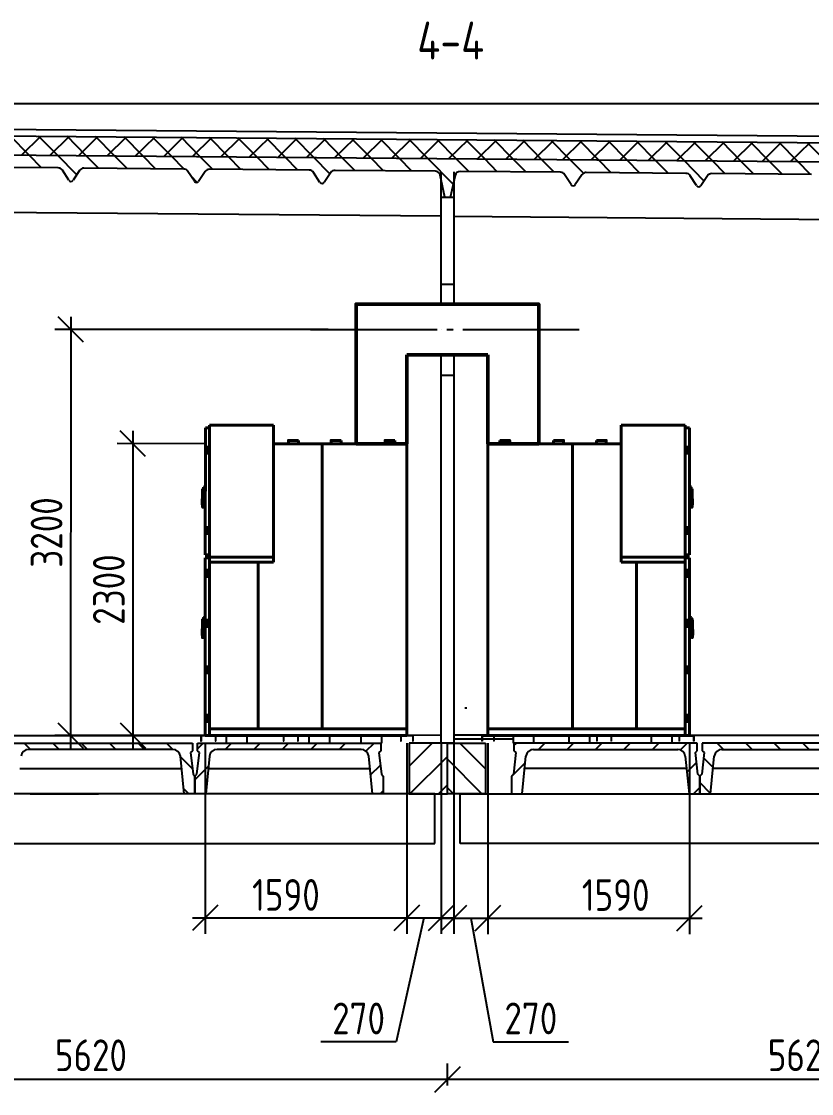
# Model space of a CAD drawing. Extents: x 16310088 to 16425637, y -218501 to -177893.
# Drawn here: x 16338645 to 16344874, y -217144 to -208694 of the extents above; entities that cross this region are included whole.
import ezdxf

# ---------------------------------------------------------------- set-up
doc = ezdxf.new("R2010")
doc.units = 0
doc.linetypes.add('GOST2.303 5', pattern=[24, 20, -1.5, 1, -1.5])
doc.layers.get('0').update_dxf_attribs({"color": 250})
doc.layers.get('Defpoints').update_dxf_attribs({"color": 250})
for name, color, linetype in [('_Оформл_Размер', 7, 'Continuous'), ('_Оформл_Штриховка', 252, 'Continuous'), ('Кровля', 55, 'Continuous'), ('Перегородка', 31, 'Continuous'), ('Пол', 100, 'Continuous'), ('размерыЭС', 250, 'Continuous')]:
    doc.layers.add(name, color=color, linetype=linetype)
doc.layers.add('CS_UNPLOTTED', color=254, linetype='Continuous', plot=False)
for name, color, linetype, lineweight in [('Балка', 21, 'Continuous', 40), ('Плита', 95, 'Continuous', 40), ('Размеры', 250, 'Continuous', 15), ('ЭЛ_невид', 140, 'Continuous', 25), ('эл_оборудование', 7, 'Continuous', 18)]:
    doc.layers.add(name, color=color, linetype=linetype, lineweight=lineweight)
doc.styles.add('GOST 2.304', font='CS_Gost2304.shx')
doc.dimstyles.new('SPDS$0', dxfattribs={"dimscale": 5, "dimtxt": 2.5, "dimasz": 2, "dimexe": 1.25, "dimexo": 0.625, "dimgap": 0.5, "dimtad": 1, "dimdec": 0, "dimrnd": 0.001, "dimtxsty": 'GOST 2.304', "dimblk": 'ARCHTICK', "dimcen": 2.5, "dimdle": 1, "dimadec": 8, "dimazin": 2, "dimtfac": 0.75, "dimtdec": 0, "dimtmove": 1, "dimatfit": 3, "dimfxl": 1, "dimtolj": 1, "dimarcsym": 0})

# ---------------------------------------------------------------- blocks, each defined once
blk = doc.blocks.new('205-Л')
at = {"color": 0, "linetype": 'ByBlock', "lineweight": 40, "ltscale": 10}
for p, q in [((1235, 2446), (731, 2446)), ((731, 2446), (731, 2041)), ((1235, 2130), (1235, 2446)), ((1235, 2420.9), (1235, 2424.9)), ((1235, 2424.9), (1239.5, 2424.9)), ((1239.5, 2424.9), (1267.7, 2424.9)), ((1270, 1425), (1267.7, 2424.9)), ((-320, 0), (-320, 2300)), ((-320, 2300), (731, 2300)), ((347.4, 52.5), (347.4, 2300)), ((1264.6, 2257.2), (1235, 2257.2)), ((1235, 2241.2), (1264.6, 2241.2)), ((1255.6, 2273.7), (1245.3, 2273.7)), ((1245.3, 2273.7), (1245.3, 2257.7)), ((1245.3, 2257.7), (1248.8, 2257.7)), ((1245.3, 2224.7), (1245.3, 2240.7)), ((1255.6, 2240.7), (1245.3, 2240.7)), ((1245.3, 2224.7), (1255.6, 2224.7)), ((1248.8, 2257.7), (1264.6, 2257.7)), ((1264.6, 2273.7), (1255.6, 2273.7)), ((1264.6, 2240.7), (1255.6, 2240.7)), ((1255.6, 2224.7), (1264.6, 2224.7)), ((1268.1, 2273.7), (1264.6, 2273.7)), ((1264.6, 2257.7), (1268.1, 2257.7)), ((1268.1, 2257.2), (1264.6, 2257.2)), ((1264.6, 2241.2), (1268.1, 2241.2)), ((1268.1, 2240.7), (1264.6, 2240.7)), ((1264.6, 2224.7), (1268.1, 2224.7)), ((1268.1, 2273.7), (1268.1, 2257.7)), ((1268.1, 2257.2), (1268.1, 2241.2)), ((1268.1, 2224.7), (1268.1, 2240.7)), ((1235, 2130), (1235, 679.7)), ((731, 2041), (731, 1366.7)), ((1268.6, 1961.7), (1270.6, 1961.5)), ((1270.6, 1961.5), (1282.1, 1957.5)), ((1270.6, 1959.5), (1270.6, 1900.3)), ((1282.1, 1955.5), (1282.1, 1808.6)), ((1270.6, 1900.3), (1270.6, 1804.6)), ((1289.6, 1938), (1289.6, 1942.8)), ((1289.6, 1935.6), (1289.6, 1806.2)), ((1285.6, 1808.6), (1285.6, 1815.4)), ((1292.6, 1856), (1292.6, 1843)), ((1292.6, 1843), (1292.6, 1843)), ((1292.6, 1840), (1292.6, 1843)), ((1292.6, 1840), (1292.6, 1840)), ((1292.6, 1840), (1292.6, 1827)), ((1266, 1623.2), (1235, 1623.2)), ((1235, 1607.2), (1266, 1607.2)), ((1257, 1639.7), (1246.8, 1639.7)), ((1246.8, 1639.7), (1246.8, 1623.7)), ((1246.8, 1623.7), (1250.3, 1623.7)), ((1246.8, 1590.7), (1246.8, 1606.7)), ((1257, 1606.7), (1246.8, 1606.7)), ((1250.3, 1623.7), (1266, 1623.7)), ((1266, 1639.7), (1257, 1639.7)), ((1266, 1606.7), (1257, 1606.7)), ((1269.5, 1639.7), (1266, 1639.7)), ((1266, 1623.7), (1269.5, 1623.7)), ((1269.5, 1623.2), (1266, 1623.2)), ((1266, 1607.2), (1269.5, 1607.2)), ((1269.5, 1606.7), (1266, 1606.7)), ((1269.5, 1639.7), (1269.5, 1623.7)), ((1269.5, 1623.2), (1269.5, 1607.2)), ((1269.5, 1590.7), (1269.5, 1606.7)), ((1246.8, 1590.7), (1257, 1590.7)), ((1257, 1590.7), (1266, 1590.7)), ((1266, 1590.7), (1269.5, 1590.7)), ((731, 1404.8), (1235, 1404.8)), ((731, 1366.7), (1235, 1366.7)), ((850.4, 52.5), (850.4, 1366.7)), ((1231.5, 1425), (1270, 1425)), ((1231.5, 1400.3), (1270, 1400.3)), ((1270, 0), (1270, 1400.3)), ((1266.5, 1285.8), (1235, 1285.8)), ((1235, 1269.8), (1266.5, 1269.8)), ((1257.5, 1302.3), (1247.2, 1302.3)), ((1247.2, 1302.3), (1247.2, 1286.3)), ((1247.2, 1286.3), (1250.7, 1286.3)), ((1247.2, 1253.3), (1247.2, 1269.3)), ((1257.5, 1269.3), (1247.2, 1269.3)), ((1250.7, 1286.3), (1266.5, 1286.3)), ((1266.5, 1302.3), (1257.5, 1302.3)), ((1266.5, 1269.3), (1257.5, 1269.3)), ((1270, 1302.3), (1266.5, 1302.3)), ((1266.5, 1286.3), (1270, 1286.3)), ((1270, 1285.8), (1266.5, 1285.8)), ((1266.5, 1269.8), (1270, 1269.8)), ((1270, 1269.3), (1266.5, 1269.3)), ((1270, 1302.3), (1270, 1286.3)), ((1270, 1285.8), (1270, 1269.8)), ((1270, 1253.3), (1270, 1269.3)), ((1247.2, 1253.3), (1257.5, 1253.3)), ((1257.5, 1253.3), (1266.5, 1253.3)), ((1266.5, 1253.3), (1270, 1253.3)), ((1270.3, 934), (1272.3, 933.9)), ((1272.3, 933.9), (1283.8, 929.8)), ((1272.3, 931.9), (1272.3, 894.6)), ((1235, 892.2), (1235, 0)), ((1267, 892.2), (1235, 892.2)), ((1235, 876.2), (1267, 876.2)), ((1251.2, 908.7), (1247.7, 908.7)), ((1247.7, 908.7), (1247.7, 892.7)), ((1247.7, 892.7), (1251.2, 892.7)), ((1247.7, 859.7), (1247.7, 875.7)), ((1251.2, 875.7), (1247.7, 875.7)), ((1247.7, 859.7), (1251.2, 859.7)), ((1267, 908.7), (1251.2, 908.7)), ((1251.2, 892.7), (1267, 892.7)), ((1267, 875.7), (1251.2, 875.7)), ((1251.2, 859.7), (1267, 859.7)), ((1270.5, 908.7), (1267, 908.7)), ((1267, 892.7), (1270.5, 892.7)), ((1270.5, 892.2), (1267, 892.2)), ((1267, 876.2), (1270.5, 876.2)), ((1270.5, 875.7), (1267, 875.7)), ((1267, 859.7), (1270.5, 859.7)), ((1270.5, 908.7), (1270.5, 892.7)), ((1270.5, 892.2), (1270.5, 876.2)), ((1270.5, 859.7), (1270.5, 875.7)), ((1272.3, 872.6), (1272.3, 776.9)), ((1279.8, 872.6), (1279.8, 894.6)), ((1281.3, 874.1), (1281.3, 893.1)), ((1283.8, 927.8), (1283.8, 780.9)), ((1291.3, 910.4), (1291.3, 915.1)), ((1291.3, 907.9), (1291.3, 778.5)), ((1287.3, 780.9), (1287.3, 787.7)), ((1294.2, 815.3), (1294.3, 815.3)), ((1294.2, 812.3), (1294.2, 815.3)), ((1294.3, 812.3), (1294.2, 812.3)), ((1294.3, 828.3), (1294.3, 815.3)), ((1294.3, 812.3), (1294.3, 799.3)), ((1235, 655.3), (1235, 62)), ((1266.5, 525.6), (1235, 525.6)), ((1235, 509.6), (1266.5, 509.6)), ((1250.7, 542.1), (1247.2, 542.1)), ((1247.2, 542.1), (1247.2, 526.1)), ((1247.2, 526.1), (1250.7, 526.1)), ((1247.2, 493.1), (1247.2, 509.1)), ((1250.7, 509.1), (1247.2, 509.1)), ((1266.5, 542.1), (1250.7, 542.1)), ((1250.7, 526.1), (1266.5, 526.1)), ((1266.5, 509.1), (1250.7, 509.1)), ((1270, 542.1), (1266.5, 542.1)), ((1266.5, 526.1), (1270, 526.1)), ((1270, 525.6), (1266.5, 525.6)), ((1266.5, 509.6), (1270, 509.6)), ((1270, 509.1), (1266.5, 509.1)), ((1270, 542.1), (1270, 526.1)), ((1270, 525.6), (1270, 509.6)), ((1270, 493.1), (1270, 509.1)), ((1247.2, 493.1), (1250.7, 493.1)), ((1250.7, 493.1), (1266.5, 493.1)), ((1266.5, 493.1), (1270, 493.1)), ((1266.5, 142.4), (1235, 142.4)), ((1235, 126.4), (1266.5, 126.4)), ((1250.7, 158.9), (1247.2, 158.9)), ((1247.2, 158.9), (1247.2, 142.9)), ((1247.2, 142.9), (1250.7, 142.9)), ((1247.2, 109.9), (1247.2, 125.9)), ((1250.7, 125.9), (1247.2, 125.9)), ((1247.2, 109.9), (1250.7, 109.9)), ((1266.5, 158.9), (1249, 158.9)), ((1250.7, 142.9), (1266.5, 142.9)), ((1266.5, 125.9), (1250.7, 125.9)), ((1250.7, 109.9), (1266.5, 109.9)), ((1270, 158.9), (1266.5, 158.9)), ((1266.5, 142.9), (1270, 142.9)), ((1270, 142.4), (1266.5, 142.4)), ((1266.5, 126.4), (1270, 126.4)), ((1270, 125.9), (1266.5, 125.9)), ((1266.5, 109.9), (1270, 109.9)), ((1270, 158.9), (1270, 142.9)), ((1270, 142.4), (1270, 126.4)), ((1270, 109.9), (1270, 125.9)), ((-320, 52.5), (245.5, 52.5)), ((-320, 0), (245.5, 0)), ((225.7, 0), (1270, 0)), ((245.5, 52.5), (416.1, 52.5)), ((416.1, 52.5), (1235, 52.5))]:
    blk.add_line(p, q, dxfattribs=at)
for points in [[(-226.9, 2325), (-148.5, 2325), (-148.5, 2300), (-226.9, 2300)], [(197.8, 2325), (276.2, 2325), (276.2, 2300), (197.8, 2300)], [(534.7, 2325), (613.1, 2325), (613.1, 2300), (534.7, 2300)]]:
    blk.add_lwpolyline(points, close=True, dxfattribs=at)
at = {"color": 0, "linetype": 'ByBlock', "lineweight": 40, "ltscale": 10, "flags": 128}
for points in [[(1286.4, 1816.3), (1284.5, 1818.1), (1282.6, 1820), (1282.1, 1820.5)], [(1288, 788.6), (1286.2, 790.4), (1284.2, 792.4), (1283.8, 792.8)]]:
    blk.add_lwpolyline(points, dxfattribs=at)
at = {"color": 0, "linetype": 'ByBlock', "lineweight": 40, "ltscale": 10}
for points in [[(1245.8, 2257.7), (1245.8, 2257.2)], [(1245.8, 2241.2), (1245.8, 2240.7)], [(1267.6, 2257.2), (1267.6, 2257.7)], [(1267.6, 2240.7), (1267.6, 2241.2)], [(1270.6, 1961.5), (1270.6, 1961.5)], [(1289.6, 1935.6), (1289.6, 1936.7)], [(1268.6, 1802.5), (1270.6, 1802.6)], [(1270.6, 1802.6), (1282.1, 1806.6)], [(1270.6, 1802.6), (1270.6, 1802.6)], [(1282.1, 1808.8), (1285.6, 1808.8)], [(1286.1, 1799.5), (1289.1, 1799.5)], [(1247.3, 1623.7), (1247.3, 1623.2)], [(1247.3, 1607.2), (1247.3, 1606.7)], [(1269, 1623.2), (1269, 1623.7)], [(1269, 1606.7), (1269, 1607.2)], [(1247.7, 1286.3), (1247.7, 1285.8)], [(1247.7, 1269.8), (1247.7, 1269.3)], [(1269.5, 1285.8), (1269.5, 1286.3)], [(1269.5, 1269.3), (1269.5, 1269.8)], [(1272.3, 933.9), (1272.3, 933.9)], [(1248.2, 892.7), (1248.2, 892.2)], [(1248.2, 876.2), (1248.2, 875.7)], [(1270, 892.2), (1270, 892.7)], [(1270, 875.7), (1270, 876.2)], [(1279.8, 894.6), (1270.3, 894.6)], [(1270.3, 872.6), (1279.8, 872.6)], [(1281.3, 893.1), (1279.8, 894.6)], [(1279.8, 872.6), (1281.3, 874.1)], [(1291.3, 907.9), (1291.3, 909)], [(1270.3, 774.8), (1272.3, 774.9)], [(1272.3, 774.9), (1283.8, 778.9)], [(1272.3, 774.9), (1272.3, 774.9)], [(1283.8, 781.1), (1287.3, 781.1)], [(1287.8, 771.8), (1290.8, 771.8)], [(1247.7, 526.1), (1247.7, 525.6)], [(1247.7, 509.6), (1247.7, 509.1)], [(1269.5, 525.6), (1269.5, 526.1)], [(1269.5, 509.1), (1269.5, 509.6)], [(1247.7, 142.9), (1247.7, 142.4)], [(1247.7, 126.4), (1247.7, 125.9)], [(1269.5, 142.4), (1269.5, 142.9)], [(1269.5, 125.9), (1269.5, 126.4)]]:
    blk.add_open_spline(points, degree=1, dxfattribs=at)
for points, knots in [([(1270.6, 1961.5), (1270.7, 1961.5), (1270.7, 1961.4), (1270.7, 1961), (1270.7, 1960.3), (1270.6, 1959.8), (1270.6, 1959.5)], [0, 0, 0, 0, 0.257298, 0.502093, 0.7501, 1, 1, 1, 1]), ([(1282.1, 1957.5), (1282.1, 1957.5), (1282.1, 1957.5), (1282.1, 1957.4), (1282.1, 1957.2), (1282.1, 1956.8), (1282.1, 1956.3), (1282.1, 1955.8), (1282.1, 1955.5)], [0, 0, 0, 0, 0.125163, 0.249658, 0.373603, 0.498103, 0.731813, 1, 1, 1, 1]), ([(1289.6, 1942.8), (1289, 1943.2), (1287, 1944.4), (1284.2, 1945.3), (1282.6, 1945.2), (1282.1, 1945.1)], [0, 0, 0, 0, 0.408229, 0.842818, 1, 1, 1, 1]), ([(1289.6, 1936.7), (1289.6, 1936.8), (1289.6, 1937.2), (1289.6, 1937.7), (1289.6, 1938)], [0, 0, 0, 0, 0.105145, 1, 1, 1, 1]), ([(1292.6, 1862.7), (1292.6, 1862.9), (1292.6, 1863.5), (1292.2, 1864.4), (1291.5, 1865.1), (1290.6, 1865.6), (1289.9, 1865.6), (1289.6, 1865.7)], [0, 0, 0, 0, 0.177403, 0.368499, 0.56543, 0.791841, 1, 1, 1, 1]), ([(1292.6, 1862.7), (1292.6, 1862.6), (1292.6, 1862.4), (1292.6, 1860.8), (1292.6, 1858.6), (1292.6, 1856.9), (1292.6, 1856)], [0, 0, 0, 0, 0.250003, 0.5, 0.75, 1, 1, 1, 1]), ([(1270.6, 1804.6), (1270.6, 1804.3), (1270.7, 1803.8), (1270.7, 1803.2), (1270.7, 1802.9), (1270.7, 1802.7), (1270.7, 1802.6), (1270.6, 1802.6)], [0, 0, 0, 0, 0.249568, 0.497248, 0.627913, 0.758131, 1, 1, 1, 1]), ([(1282.1, 1808.6), (1282.1, 1808.3), (1282.1, 1807.8), (1282.1, 1807.3), (1282.1, 1806.9), (1282.1, 1806.7), (1282.1, 1806.6), (1282.1, 1806.6), (1282.1, 1806.6)], [0, 0, 0, 0, 0.268161, 0.5018953, 0.6262021, 0.7503172, 0.8747401, 1, 1, 1, 1]), ([(1286.4, 1816.3), (1286.3, 1816.3), (1286.3, 1816.3), (1286.2, 1816.4), (1286.1, 1816.4), (1286, 1816.4), (1285.9, 1816.3), (1285.8, 1816.1), (1285.7, 1815.8), (1285.6, 1815.6), (1285.6, 1815.4)], [0, 0, 0, 0, 0.0656, 0.131806, 0.179193, 0.226436, 0.294587, 0.412492, 0.657761, 1, 1, 1, 1]), ([(1285.6, 1808.6), (1285.6, 1807.4), (1285.6, 1805), (1285.6, 1802.2), (1285.6, 1800.4), (1285.6, 1800.1), (1285.6, 1800)], [0, 0, 0, 0, 0.25, 0.5, 0.749998, 1, 1, 1, 1]), ([(1285.6, 1800), (1285.6, 1800), (1285.6, 1799.9), (1285.7, 1799.8), (1285.8, 1799.6), (1285.9, 1799.6), (1286, 1799.5), (1286.1, 1799.5), (1286.1, 1799.5)], [0, 0, 0, 0, 0.102912, 0.297746, 0.502393, 0.707062, 0.902018, 1, 1, 1, 1]), ([(1289, 1799.5), (1289, 1799.5), (1289.1, 1799.5), (1289.2, 1799.5), (1289.4, 1799.5), (1289.5, 1799.6), (1289.6, 1799.8), (1289.6, 1799.9), (1289.6, 1800), (1289.6, 1800)], [0, 0, 0, 0, 0.1266899, 0.2703459, 0.428048, 0.5936025, 0.7591501, 0.9167537, 1, 1, 1, 1]), ([(1289.6, 1817.4), (1289.8, 1817.4), (1290.4, 1817.4), (1291.2, 1817.8), (1292, 1818.4), (1292.5, 1819.3), (1292.6, 1820), (1292.6, 1820.4)], [0, 0, 0, 0, 0.175412, 0.365269, 0.561983, 0.789562, 1, 1, 1, 1]), ([(1289.6, 1806.2), (1289.6, 1805.7), (1289.6, 1805.1), (1289.6, 1804.6), (1289.6, 1804.5)], [0, 0, 0, 0, 0.86567, 1, 1, 1, 1]), ([(1289.6, 1800), (1289.6, 1800.1), (1289.6, 1800.2), (1289.6, 1801.1), (1289.6, 1802.5), (1289.6, 1803.8), (1289.6, 1804.5)], [0, 0, 0, 0, 0.249999, 0.500002, 0.749999, 1, 1, 1, 1]), ([(1292.6, 1827), (1292.6, 1826.1), (1292.6, 1824.4), (1292.6, 1822.2), (1292.6, 1820.7), (1292.6, 1820.5), (1292.6, 1820.4)], [0, 0, 0, 0, 0.25, 0.5, 0.749997, 1, 1, 1, 1]), ([(1272.3, 933.9), (1272.3, 933.8), (1272.4, 933.7), (1272.4, 933.3), (1272.3, 932.6), (1272.3, 932.1), (1272.3, 931.9)], [0, 0, 0, 0, 0.257298, 0.502093, 0.7501, 1, 1, 1, 1]), ([(1283.8, 929.8), (1283.8, 929.8), (1283.8, 929.8), (1283.8, 929.7), (1283.8, 929.5), (1283.8, 929.2), (1283.8, 928.6), (1283.8, 928.1), (1283.8, 927.8)], [0, 0, 0, 0, 0.125163, 0.249658, 0.373603, 0.498103, 0.731813, 1, 1, 1, 1]), ([(1291.3, 915.1), (1290.6, 915.5), (1288.6, 916.7), (1285.9, 917.6), (1284.2, 917.5), (1283.8, 917.4)], [0, 0, 0, 0, 0.408229, 0.842818, 1, 1, 1, 1]), ([(1291.3, 909), (1291.3, 909.1), (1291.3, 909.6), (1291.3, 910), (1291.3, 910.4)], [0, 0, 0, 0, 0.105145, 1, 1, 1, 1]), ([(1272.3, 776.9), (1272.3, 776.6), (1272.3, 776.1), (1272.4, 775.6), (1272.4, 775.2), (1272.4, 775), (1272.3, 774.9), (1272.3, 774.9)], [0, 0, 0, 0, 0.249568, 0.497248, 0.627913, 0.758131, 1, 1, 1, 1]), ([(1283.8, 780.9), (1283.8, 780.6), (1283.8, 780.1), (1283.8, 779.6), (1283.8, 779.2), (1283.8, 779.1), (1283.8, 778.9), (1283.8, 778.9), (1283.8, 778.9)], [0, 0, 0, 0, 0.268161, 0.5018953, 0.6262021, 0.7503172, 0.8747401, 1, 1, 1, 1]), ([(1288, 788.6), (1288, 788.6), (1287.9, 788.7), (1287.8, 788.7), (1287.8, 788.7), (1287.7, 788.7), (1287.6, 788.6), (1287.5, 788.5), (1287.3, 788.2), (1287.3, 787.9), (1287.3, 787.7)], [0, 0, 0, 0, 0.0656, 0.131806, 0.179193, 0.226436, 0.294587, 0.412492, 0.657761, 1, 1, 1, 1]), ([(1287.3, 780.9), (1287.3, 779.7), (1287.3, 777.3), (1287.3, 774.5), (1287.3, 772.7), (1287.3, 772.4), (1287.3, 772.3)], [0, 0, 0, 0, 0.25, 0.5, 0.749998, 1, 1, 1, 1]), ([(1287.3, 772.3), (1287.3, 772.3), (1287.3, 772.2), (1287.3, 772.1), (1287.4, 772), (1287.6, 771.9), (1287.7, 771.8), (1287.8, 771.8), (1287.8, 771.8)], [0, 0, 0, 0, 0.102912, 0.297746, 0.502393, 0.707062, 0.902018, 1, 1, 1, 1]), ([(1290.6, 771.8), (1290.6, 771.8), (1290.7, 771.8), (1290.9, 771.8), (1291, 771.9), (1291.1, 772), (1291.2, 772.1), (1291.3, 772.2), (1291.3, 772.3), (1291.3, 772.3)], [0, 0, 0, 0, 0.1266899, 0.2703459, 0.428048, 0.5936025, 0.7591501, 0.9167537, 1, 1, 1, 1]), ([(1294.3, 835), (1294.3, 835.2), (1294.2, 835.8), (1293.8, 836.7), (1293.1, 837.4), (1292.2, 837.9), (1291.5, 837.9), (1291.3, 838)], [0, 0, 0, 0, 0.177403, 0.368499, 0.56543, 0.791841, 1, 1, 1, 1]), ([(1291.3, 789.7), (1291.5, 789.7), (1292.1, 789.7), (1292.9, 790.1), (1293.6, 790.7), (1294.2, 791.6), (1294.3, 792.3), (1294.3, 792.7)], [0, 0, 0, 0, 0.175412, 0.365269, 0.561983, 0.789562, 1, 1, 1, 1]), ([(1291.3, 778.5), (1291.3, 778), (1291.3, 777.4), (1291.3, 776.9), (1291.3, 776.8)], [0, 0, 0, 0, 0.86567, 1, 1, 1, 1]), ([(1291.3, 772.3), (1291.3, 772.4), (1291.3, 772.5), (1291.3, 773.4), (1291.3, 774.8), (1291.3, 776.1), (1291.3, 776.8)], [0, 0, 0, 0, 0.249999, 0.500002, 0.749999, 1, 1, 1, 1]), ([(1294.3, 835), (1294.3, 834.9), (1294.3, 834.7), (1294.3, 833.1), (1294.3, 830.9), (1294.3, 829.2), (1294.3, 828.3)], [0, 0, 0, 0, 0.250003, 0.5, 0.75, 1, 1, 1, 1]), ([(1294.3, 799.3), (1294.3, 798.4), (1294.3, 796.7), (1294.3, 794.5), (1294.3, 793), (1294.3, 792.8), (1294.3, 792.7)], [0, 0, 0, 0, 0.25, 0.5, 0.749997, 1, 1, 1, 1])]:
    blk.add_open_spline(points, degree=3, knots=knots, dxfattribs=at)
blk = doc.blocks.new('кнкн')
at = {"layer": 'эл_оборудование', "color": 0, "ltscale": 1000}
for p, q in [((-283741.9, -6639881.2), (-283621.9, -6639881.2)), ((-283621.9, -6639881.2), (-283741.9, -6639881.2)), ((-283741.9, -6639881.2), (-283741.9, -6639927.2)), ((-283741.9, -6639927.2), (-283735.9, -6639927.2)), ((-283627.9, -6639887.2), (-283735.9, -6639887.2)), ((-283735.9, -6639887.2), (-283735.9, -6639927.2)), ((-283627.9, -6639887.2), (-283627.9, -6639927.2)), ((-283627.9, -6639927.2), (-283621.9, -6639927.2)), ((-283621.9, -6639881.2), (-283621.9, -6639887.2)), ((-283621.9, -6639881.2), (-283621.9, -6639927.2)), ((-283091.9, -6639881.2), (-282971.9, -6639881.2)), ((-282971.9, -6639881.2), (-283091.9, -6639881.2)), ((-283091.9, -6639881.2), (-283091.9, -6639927.2)), ((-283091.9, -6639927.2), (-283085.9, -6639927.2)), ((-282977.9, -6639887.2), (-283085.9, -6639887.2)), ((-283085.9, -6639887.2), (-283085.9, -6639927.2)), ((-282977.9, -6639887.2), (-282977.9, -6639927.2)), ((-282977.9, -6639927.2), (-282971.9, -6639927.2)), ((-282971.9, -6639881.2), (-282971.9, -6639887.2)), ((-282971.9, -6639881.2), (-282971.9, -6639927.2)), ((-282066.9, -6639881.2), (-282166.9, -6639881.2)), ((-282166.9, -6639881.2), (-282166.9, -6639927.2)), ((-282166.9, -6639881.2), (-282066.9, -6639881.2)), ((-282166.9, -6639927.2), (-282160.9, -6639927.2)), ((-282160.9, -6639887.2), (-282160.9, -6639927.2)), ((-282072.9, -6639887.2), (-282160.9, -6639887.2)), ((-282072.9, -6639887.2), (-282072.9, -6639927.2)), ((-282072.9, -6639927.2), (-282066.9, -6639927.2)), ((-282066.9, -6639881.2), (-282066.9, -6639927.2)), ((-282066.9, -6639881.2), (-282066.9, -6639887.2))]:
    blk.add_line(p, q, dxfattribs=at)
at = {"layer": 'ЭЛ_невид', "color": 0, "xscale": -1}
blk.add_blockref('205-Л', (-282436.9, -6639881.2), dxfattribs=at)
blk = doc.blocks.new('_Oblique')
at = {"color": 0, "linetype": 'ByBlock', "lineweight": -2}
blk.add_line((-0.5, -0.5), (0.5, 0.5), dxfattribs=at)
blk = doc.blocks.new('*D72')
at = {"color": 0, "lineweight": -2, "ltscale": 100, "transparency": 16777216}
for p, q in [((16339524.4, -211921.9), (16339524, -214421.9)), ((16340093.3, -212022), (16339399.3, -212021.9)), ((16340093, -214322), (16339399, -214321.9))]:
    blk.add_line(p, q, dxfattribs=at)
at = {"layer": 'Defpoints', "color": 0, "lineweight": -3, "ltscale": 100, "transparency": 16777216}
for p in [(16340155.8, -212022), (16339524, -214321.9), (16340155.5, -214322)]:
    blk.add_point(p, dxfattribs=at)
at = {"color": 0, "lineweight": -2, "ltscale": 100, "transparency": 16777216, "xscale": 200, "yscale": 200, "zscale": 200}
for p, rotation in [((16339524.3, -212021.9), 89.99269202650032), ((16339524, -214321.9), 269.9926920265003)]:
    blk.add_blockref('_Oblique', p, dxfattribs=dict(at, rotation=rotation))
at = {"color": 0, "ltscale": 100, "transparency": 16777216, "insert": (16339334.3, -213171.9), "char_height": 250, "attachment_point": 5, "rotation": 89.99269, "style": 'GOST 2.304'}
blk.add_mtext('\\A1;2300', dxfattribs=at)
blk = doc.blocks.new('*D73')
at = {"color": 0, "lineweight": -2, "ltscale": 100, "transparency": 16777216}
for p, q in [((16342053.3, -214383.1), (16342053.4, -215885.7)), ((16342323.3, -214383), (16342323.4, -215885.7)), ((16341953.4, -215760.7), (16342423.4, -215760.6)), ((16342188.4, -215760.7), (16342364.6, -216736.6)), ((16342364.6, -216736.6), (16342958.4, -216736.5))]:
    blk.add_line(p, q, dxfattribs=at)
at = {"layer": 'Defpoints', "color": 0, "lineweight": -3, "ltscale": 100, "transparency": 16777216}
for p in [(16342053.3, -214320.6), (16342323.3, -214320.5), (16342323.4, -215760.7)]:
    blk.add_point(p, dxfattribs=at)
at = {"color": 0, "lineweight": -2, "ltscale": 100, "transparency": 16777216, "xscale": 200, "yscale": 200, "zscale": 200}
for p, rotation in [((16342053.4, -215760.7), 180.0052540056721), ((16342323.4, -215760.7), 0.005254005672187401)]:
    blk.add_blockref('_Oblique', p, dxfattribs=dict(at, rotation=rotation))
at = {"color": 0, "ltscale": 100, "transparency": 16777216, "insert": (16342661.5, -216551.9), "char_height": 250, "attachment_point": 5, "rotation": 0.00525, "style": 'GOST 2.304'}
blk.add_mtext('\\A1;270', dxfattribs=at)
blk = doc.blocks.new('*D74')
at = {"color": 0, "lineweight": -2, "ltscale": 100, "transparency": 16777216}
for p, q in [((16341683.3, -214383.1), (16341683.3, -215885)), ((16341953.3, -214383.1), (16341953.3, -215885)), ((16341583.3, -215760), (16342053.3, -215760)), ((16341818.3, -215760), (16341600.3, -216737)), ((16341600.3, -216737), (16341006.5, -216737))]:
    blk.add_line(p, q, dxfattribs=at)
at = {"layer": 'Defpoints', "color": 0, "lineweight": -3, "ltscale": 100, "transparency": 16777216}
for p in [(16341683.3, -214320.6), (16341953.3, -214320.6), (16341953.3, -215760)]:
    blk.add_point(p, dxfattribs=at)
at = {"color": 0, "lineweight": -2, "ltscale": 100, "transparency": 16777216, "xscale": 200, "yscale": 200, "zscale": 200, "rotation": 180}
blk.add_blockref('_Oblique', (16341683.3, -215760), dxfattribs=at)
at = {"color": 0, "lineweight": -2, "ltscale": 100, "transparency": 16777216, "xscale": 200, "yscale": 200, "zscale": 200}
blk.add_blockref('_Oblique', (16341953.3, -215760), dxfattribs=at)
at = {"color": 0, "ltscale": 100, "transparency": 16777216, "insert": (16341303.4, -216552.3), "char_height": 250, "attachment_point": 5, "style": 'GOST 2.304'}
blk.add_mtext('\\A1;270', dxfattribs=at)
blk = doc.blocks.new('*D75')
at = {"color": 0, "lineweight": -2, "ltscale": 100, "transparency": 16777216}
for p, q in [((16340093.3, -214384.5), (16340093.3, -215884.5)), ((16341683.3, -214384.5), (16341683.3, -215884.5)), ((16339993.3, -215759.5), (16341783.3, -215759.5))]:
    blk.add_line(p, q, dxfattribs=at)
at = {"layer": 'Defpoints', "color": 0, "lineweight": -3, "ltscale": 100, "transparency": 16777216}
for p in [(16340093.3, -214322), (16341683.3, -214322), (16341683.3, -215759.5)]:
    blk.add_point(p, dxfattribs=at)
at = {"color": 0, "lineweight": -2, "ltscale": 100, "transparency": 16777216, "xscale": 200, "yscale": 200, "zscale": 200, "rotation": 180}
blk.add_blockref('_Oblique', (16340093.3, -215759.5), dxfattribs=at)
at = {"color": 0, "lineweight": -2, "ltscale": 100, "transparency": 16777216, "xscale": 200, "yscale": 200, "zscale": 200}
blk.add_blockref('_Oblique', (16341683.3, -215759.5), dxfattribs=at)
at = {"color": 0, "ltscale": 100, "transparency": 16777216, "insert": (16340730.5, -215578.6), "char_height": 250, "attachment_point": 5, "style": 'GOST 2.304'}
blk.add_mtext('\\A1;1590', dxfattribs=at)
blk = doc.blocks.new('*D76')
at = {"color": 0, "lineweight": -2, "ltscale": 100, "transparency": 16777216}
for p, q in [((16342323.3, -214383), (16342323.3, -215887)), ((16343913.3, -214383), (16343913.3, -215887)), ((16342223.3, -215762), (16344013.3, -215762))]:
    blk.add_line(p, q, dxfattribs=at)
at = {"layer": 'Defpoints', "color": 0, "lineweight": -3, "ltscale": 100, "transparency": 16777216}
for p in [(16342323.3, -214320.5), (16343913.3, -214320.5), (16343913.3, -215762)]:
    blk.add_point(p, dxfattribs=at)
at = {"color": 0, "lineweight": -2, "ltscale": 100, "transparency": 16777216, "xscale": 200, "yscale": 200, "zscale": 200, "rotation": 180}
blk.add_blockref('_Oblique', (16342323.3, -215762), dxfattribs=at)
at = {"color": 0, "lineweight": -2, "ltscale": 100, "transparency": 16777216, "xscale": 200, "yscale": 200, "zscale": 200}
blk.add_blockref('_Oblique', (16343913.3, -215762), dxfattribs=at)
at = {"color": 0, "ltscale": 100, "transparency": 16777216, "insert": (16343330.5, -215579.4), "char_height": 250, "attachment_point": 5, "style": 'GOST 2.304'}
blk.add_mtext('\\A1;1590', dxfattribs=at)
blk = doc.blocks.new('*D77')
at = {"layer": 'Defpoints', "color": 0, "lineweight": -3, "ltscale": 100, "transparency": 16777216}
for p in [(16336383.3, -217032.2), (16342003.3, -217032.2), (16336383.3, -217144.1)]:
    blk.add_point(p, dxfattribs=at)
at = {"layer": 'Размеры', "color": 0, "lineweight": -2, "ltscale": 100, "transparency": 16777216}
for p, q in [((16336383.3, -217081.6), (16336383.3, -216907.2)), ((16342003.3, -216969.7), (16342003.3, -216907.2)), ((16342103.3, -217032.2), (16336283.3, -217032.2))]:
    blk.add_line(p, q, dxfattribs=at)
at = {"layer": 'Размеры', "color": 0, "lineweight": -2, "ltscale": 100, "transparency": 16777216, "xscale": 200, "yscale": 200, "zscale": 200, "rotation": 180}
blk.add_blockref('_Oblique', (16336383.3, -217032.2), dxfattribs=at)
at = {"layer": 'Размеры', "color": 0, "lineweight": -2, "ltscale": 100, "transparency": 16777216, "xscale": 200, "yscale": 200, "zscale": 200}
blk.add_blockref('_Oblique', (16342003.3, -217032.2), dxfattribs=at)
at = {"layer": 'Размеры', "color": 0, "ltscale": 100, "transparency": 16777216, "insert": (16339193.3, -216842.3), "char_height": 250, "attachment_point": 5, "style": 'GOST 2.304'}
blk.add_mtext('\\A1;5620', dxfattribs=at)
blk = doc.blocks.new('*D78')
at = {"layer": 'Defpoints', "color": 0, "lineweight": -3, "ltscale": 100, "transparency": 16777216}
for p in [(16342003.3, -217032.2), (16347623.3, -217032.2), (16342003.3, -217144.1)]:
    blk.add_point(p, dxfattribs=at)
at = {"layer": 'Размеры', "color": 0, "lineweight": -2, "ltscale": 100, "transparency": 16777216}
for p, q in [((16342003.3, -217081.6), (16342003.3, -216907.2)), ((16347623.3, -216969.7), (16347623.3, -216907.2)), ((16347723.3, -217032.2), (16341903.3, -217032.2))]:
    blk.add_line(p, q, dxfattribs=at)
at = {"layer": 'Размеры', "color": 0, "lineweight": -2, "ltscale": 100, "transparency": 16777216, "xscale": 200, "yscale": 200, "zscale": 200, "rotation": 180}
blk.add_blockref('_Oblique', (16342003.3, -217032.2), dxfattribs=at)
at = {"layer": 'Размеры', "color": 0, "lineweight": -2, "ltscale": 100, "transparency": 16777216, "xscale": 200, "yscale": 200, "zscale": 200}
blk.add_blockref('_Oblique', (16347623.3, -217032.2), dxfattribs=at)
at = {"layer": 'Размеры', "color": 0, "ltscale": 100, "transparency": 16777216, "insert": (16344813.3, -216842.3), "char_height": 250, "attachment_point": 5, "style": 'GOST 2.304'}
blk.add_mtext('\\A1;5620', dxfattribs=at)
blk = doc.blocks.new('*D79')
at = {"color": 0, "lineweight": -2, "ltscale": 100, "transparency": 16777216}
for p, q in [((16339033.6, -211021.9), (16339033.3, -214421.9)), ((16341062.4, -211122.1), (16338908.6, -211121.9)), ((16341062.1, -214322.1), (16338908.3, -214321.9))]:
    blk.add_line(p, q, dxfattribs=at)
at = {"layer": 'Defpoints', "color": 0, "lineweight": -3, "ltscale": 100, "transparency": 16777216}
for p in [(16341124.9, -211122.1), (16339033.3, -214321.9), (16341124.6, -214322.1)]:
    blk.add_point(p, dxfattribs=at)
at = {"color": 0, "lineweight": -2, "ltscale": 100, "transparency": 16777216, "xscale": 200, "yscale": 200, "zscale": 200}
for p, rotation in [((16339033.6, -211121.9), 89.99474739404468), ((16339033.3, -214321.9), 269.9947473940447)]:
    blk.add_blockref('_Oblique', p, dxfattribs=dict(at, rotation=rotation))
at = {"color": 0, "ltscale": 100, "transparency": 16777216, "insert": (16338843.5, -212721.9), "char_height": 250, "attachment_point": 5, "rotation": 89.99475, "style": 'GOST 2.304'}
blk.add_mtext('\\A1;3200', dxfattribs=at)

msp = doc.modelspace()

# ---------------------------------------------------------------- linework, layer by layer
at = {"color": 252, "lineweight": 25, "ltscale": 100}
msp.add_line((16335942.4, -209342), (16348038.3, -209342), dxfattribs=at)
at = {"color": 252, "lineweight": 25, "ltscale": 15}
for p, q in [((16341953.3, -214320.6), (16340168.3, -214322)), ((16340168.3, -214322), (16341188.3, -214322)), ((16343838.3, -214320.4), (16342053.3, -214320.6))]:
    msp.add_line(p, q, dxfattribs=at)
at = {"color": 5, "lineweight": 50, "ltscale": 5}
for points in [[(16341283.3, -211322.1), (16341283.3, -210922.1), (16342723.3, -210922.1), (16342723.3, -211322.1)], [(16341683.3, -211322.1), (16341683.3, -212022), (16341283.3, -212022), (16341283.3, -211322.1)], [(16342323.3, -211322.1), (16341683.3, -211322.1)], [(16342723.3, -211322.1), (16342723.3, -212022), (16342323.3, -212022), (16342323.3, -211322.1)]]:
    msp.add_lwpolyline(points, dxfattribs=at)
at = {"layer": '_Оформл_Размер', "color": 252, "lineweight": 25}
for p, q in [((16338713.3, -214782), (16339253.3, -214782)), ((16338713.3, -214782), (16339253.3, -214782)), ((16337183.3, -215172), (16339253.3, -215172))]:
    msp.add_line(p, q, dxfattribs=at)
at = {"layer": '_Оформл_Штриховка', "color": 252, "lineweight": 25, "ltscale": 100}
for p, q in [((16338705.3, -209747), (16338556.6, -209595.7)), ((16338647.8, -209746.5), (16338799.1, -209597.8)), ((16338929.8, -209748.9), (16338781.1, -209597.6)), ((16338872.3, -209748.4), (16339023.6, -209599.7)), ((16339154.3, -209750.9), (16339005.6, -209599.6)), ((16339096.8, -209750.4), (16339248.1, -209601.7)), ((16339378.8, -209752.8), (16339230.1, -209601.5)), ((16339321.3, -209752.3), (16339472.6, -209603.6)), ((16339603.3, -209754.7), (16339454.6, -209603.4)), ((16339545.8, -209754.2), (16339697.1, -209605.5)), ((16339827.8, -209756.7), (16339679.1, -209605.4)), ((16339770.3, -209756.2), (16339921.6, -209607.5)), ((16340052.3, -209758.6), (16339903.6, -209607.3)), ((16339994.8, -209758.1), (16340146.1, -209609.4)), ((16340276.8, -209760.5), (16340128.1, -209609.3)), ((16340219.3, -209760), (16340370.6, -209611.3)), ((16340501.3, -209762.5), (16340352.6, -209611.2)), ((16340443.8, -209762), (16340595.1, -209613.3)), ((16340725.8, -209764.4), (16340577.1, -209613.1)), ((16340668.3, -209763.9), (16340819.6, -209615.2)), ((16340950.3, -209766.3), (16340801.6, -209615.1)), ((16340892.8, -209765.9), (16341044.1, -209617.2)), ((16341174.8, -209768.3), (16341026.1, -209617)), ((16341117.3, -209767.8), (16341268.6, -209619.1)), ((16341399.3, -209770.2), (16341250.6, -209618.9)), ((16341341.8, -209769.7), (16341493.1, -209621)), ((16341623.8, -209772.2), (16341475.1, -209620.9)), ((16341566.3, -209771.7), (16341717.6, -209623)), ((16341848.3, -209774.1), (16341699.6, -209622.8)), ((16341790.8, -209773.6), (16341942.1, -209624.9)), ((16342072.8, -209776), (16341924.1, -209624.7)), ((16342015.3, -209775.5), (16342166.6, -209626.8)), ((16342297.3, -209778), (16342148.6, -209626.7)), ((16342239.8, -209777.5), (16342391.1, -209628.8)), ((16342521.8, -209779.9), (16342373.1, -209628.6)), ((16342464.3, -209779.4), (16342615.6, -209630.7)), ((16342746.3, -209781.8), (16342597.6, -209630.5)), ((16342688.8, -209781.3), (16342840.1, -209632.6)), ((16342970.8, -209783.8), (16342822.1, -209632.5)), ((16342913.3, -209783.3), (16343064.6, -209634.6)), ((16343195.3, -209785.7), (16343046.6, -209634.4)), ((16343137.8, -209785.2), (16343289.1, -209636.5)), ((16343419.8, -209787.6), (16343271.1, -209636.3)), ((16343362.3, -209787.1), (16343513.6, -209638.4)), ((16343644.3, -209789.6), (16343495.6, -209638.3)), ((16343586.8, -209789.1), (16343738.1, -209640.4)), ((16343868.8, -209791.5), (16343720.1, -209640.2)), ((16343811.3, -209791), (16343962.6, -209642.3)), ((16344093.3, -209793.4), (16343944.6, -209642.2)), ((16344035.8, -209792.9), (16344187.1, -209644.2)), ((16344317.8, -209795.4), (16344169.1, -209644.1)), ((16344260.3, -209794.9), (16344411.6, -209646.2)), ((16344542.3, -209797.3), (16344393.6, -209646)), ((16344484.8, -209796.8), (16344636, -209648.1)), ((16344766.8, -209799.2), (16344618.1, -209648)), ((16344709.3, -209798.8), (16344860.5, -209650.1)), ((16344991.3, -209801.2), (16344842.6, -209649.9)), ((16338804.5, -209847.9), (16338705.3, -209747)), ((16339081.1, -209902.8), (16338929.8, -209748.9)), ((16339253.5, -209851.7), (16339154.3, -209750.9)), ((16339478, -209853.7), (16339378.8, -209752.8)), ((16339702.5, -209855.6), (16339603.3, -209754.7)), ((16339927, -209857.6), (16339827.8, -209756.7)), ((16340151.5, -209859.5), (16340052.3, -209758.6)), ((16340376, -209861.4), (16340276.8, -209760.5)), ((16340600.5, -209863.3), (16340501.3, -209762.5)), ((16340825, -209865.3), (16340725.8, -209764.4)), ((16341077.3, -209895.6), (16340950.3, -209766.3)), ((16341274, -209869.1), (16341174.8, -209768.3)), ((16341498.5, -209871.1), (16341399.3, -209770.2)), ((16341723, -209873), (16341623.8, -209772.2)), ((16342048, -209977.2), (16341848.3, -209774.1)), ((16342171.9, -209876.9), (16342072.8, -209776)), ((16342396.4, -209878.8), (16342297.3, -209778)), ((16342620.9, -209880.8), (16342521.8, -209779.9)), ((16342845.4, -209882.7), (16342746.3, -209781.8)), ((16343076.1, -209890.9), (16342970.8, -209783.8)), ((16343294.4, -209886.6), (16343195.3, -209785.7)), ((16343518.9, -209888.5), (16343419.8, -209787.6)), ((16343743.4, -209890.4), (16343644.3, -209789.6)), ((16344026.5, -209952), (16343868.8, -209791.5)), ((16344192.4, -209894.3), (16344093.3, -209793.4)), ((16344416.9, -209896.2), (16344317.8, -209795.4)), ((16344641.4, -209898.2), (16344542.3, -209797.3)), ((16344865.9, -209900.1), (16344766.8, -209799.2)), ((16340030.4, -209962.8), (16339982.9, -209914.4)), ((16338717.3, -214432), (16338667.3, -214382)), ((16338941.8, -214432), (16338891.8, -214382)), ((16339166.3, -214432), (16339116.3, -214382)), ((16339390.8, -214432), (16339340.8, -214382)), ((16339615.3, -214432), (16339565.3, -214382)), ((16339839.8, -214432), (16339789.8, -214382)), ((16340033.3, -214426.7), (16340078, -214382)), ((16340252.5, -214432), (16340302.5, -214382)), ((16340477, -214432), (16340527, -214382)), ((16340701.5, -214432), (16340751.5, -214382)), ((16340926, -214432), (16340976, -214382)), ((16341150.5, -214432), (16341200.5, -214382)), ((16341361.7, -214445.3), (16341425, -214382)), ((16341703.3, -214562.7), (16341884, -214382)), ((16342303.3, -214584.9), (16342100.4, -214382)), ((16342528.3, -214401.3), (16342547.5, -214382)), ((16342722, -214432), (16342772, -214382)), ((16342946.5, -214432), (16342996.5, -214382)), ((16343171, -214432), (16343221, -214382)), ((16343395.5, -214432), (16343445.5, -214382)), ((16343620.1, -214432), (16343670.1, -214382)), ((16343840.5, -214436), (16343894.6, -214382)), ((16344180.9, -214432), (16344130.9, -214382)), ((16344405.4, -214432), (16344355.4, -214382)), ((16344629.9, -214432), (16344579.9, -214382)), ((16344854.4, -214432), (16344804.4, -214382)), ((16339993.4, -214585.6), (16339899.2, -214491.4)), ((16341708.5, -214782), (16342003.3, -214487.3)), ((16342275.9, -214782), (16342003.3, -214509.4)), ((16342508.3, -214645.8), (16342617.8, -214536.2)), ((16343891.1, -214610), (16343967.3, -214533.8)), ((16344099, -214574.6), (16344023.3, -214498.9)), ((16340013.3, -214671.2), (16340120, -214564.4)), ((16341398.4, -214633.1), (16341475, -214556.5)), ((16344078.6, -214778.7), (16343993.3, -214693.3)), ((16339965.3, -214782), (16339924.1, -214740.8)), ((16341474, -214782), (16341498.3, -214757.7)), ((16341933, -214782), (16342003.3, -214711.8)), ((16342051.3, -214782), (16342003.3, -214733.9)), ((16343943.6, -214782), (16343993.3, -214732.3))]:
    msp.add_line(p, q, dxfattribs=at)
at = {"layer": 'CS_UNPLOTTED', "color": 252, "lineweight": 25, "ltscale": 100, "extrusion": (0, 1, 0), "elevation": -214107.9}
msp.add_lwpolyline([(-16342155.9, 0), (-16342139.9, 0)], dxfattribs=at)
at = {"layer": 'Балка', "color": 252, "lineweight": 25, "ltscale": 100}
for p, q in [((16340263.3, -214382), (16340263.3, -214322)), ((16340263.3, -214322), (16340423.3, -214322)), ((16340423.3, -214322), (16340423.3, -214382)), ((16340913.3, -214382), (16340913.3, -214322)), ((16340913.3, -214322), (16341073.3, -214322)), ((16341073.3, -214322), (16341073.3, -214382)), ((16341323.3, -214382), (16341323.3, -214322)), ((16341483.3, -214322), (16341483.3, -214382)), ((16342523.3, -214382), (16342523.3, -214322)), ((16342523.3, -214322), (16342683.3, -214322)), ((16342683.3, -214322), (16342683.3, -214382)), ((16342963.3, -214382), (16342963.3, -214322)), ((16342963.3, -214322), (16343123.3, -214322)), ((16343123.3, -214322), (16343123.3, -214382)), ((16343613.3, -214382), (16343613.3, -214322)), ((16343613.3, -214322), (16343773.3, -214322)), ((16343773.3, -214322), (16343773.3, -214382)), ((16342003.3, -214382), (16341703.3, -214382)), ((16341703.3, -214382), (16341703.3, -214782)), ((16342003.3, -214782), (16342003.3, -214382)), ((16342003.3, -214382), (16342303.3, -214382)), ((16342003.3, -214782), (16342003.3, -214382)), ((16342303.3, -214382), (16342303.3, -214782)), ((16341903.3, -214782), (16336423.3, -214782)), ((16341703.3, -214782), (16342003.3, -214782)), ((16341903.3, -215172), (16341903.3, -214782)), ((16342303.3, -214782), (16342003.3, -214782)), ((16342103.3, -215172), (16342103.3, -214782)), ((16342103.3, -214782), (16347583.3, -214782)), ((16336423.3, -215172), (16341903.3, -215172)), ((16347583.3, -215172), (16342103.3, -215172))]:
    msp.add_line(p, q, dxfattribs=at)
at = {"layer": 'Кровля', "color": 252, "lineweight": 25, "ltscale": 100}
for p, q in [((16348043.5, -209627.5), (16335973.9, -209523.4)), ((16335973.5, -209573.4), (16348043, -209677.5))]:
    msp.add_line(p, q, dxfattribs=at)
at = {"layer": 'Перегородка', "color": 252, "lineweight": 25, "ltscale": 100}
for p, q in [((16341953.3, -210922.1), (16341953.3, -209880.4)), ((16342053.3, -209880.4), (16342053.3, -210922.1)), ((16341953.3, -210080.4), (16342053.3, -210080.4)), ((16341953.3, -211122.1), (16341953.3, -211122)), ((16342053.3, -211122), (16342053.3, -211122.1)), ((16341953.3, -214382), (16341953.3, -211322.1)), ((16342053.3, -211322.1), (16342053.3, -214382)), ((16342053.3, -214382), (16341953.3, -214382))]:
    msp.add_line(p, q, dxfattribs=at)
at = {"layer": 'Плита', "color": 252, "lineweight": 25, "ltscale": 100}
for p, q in [((16336027.2, -209723.9), (16347986.7, -209827)), ((16338934.7, -209849), (16337603.4, -209837.5)), ((16339018.7, -209945.7), (16338967.9, -209867.2)), ((16339104.2, -209868.4), (16339052.1, -209946)), ((16339924.6, -209857.5), (16339137.7, -209850.7)), ((16340008.7, -209954.2), (16339957.9, -209875.8)), ((16340094.2, -209877), (16340042, -209954.5)), ((16340914.6, -209866), (16340127.7, -209859.3)), ((16340998.6, -209962.8), (16340947.8, -209884.3)), ((16341084.1, -209885.5), (16341032, -209963.1)), ((16341908.9, -209874.6), (16341117.7, -209867.8)), ((16342894.5, -209883.1), (16342103.3, -209876.3)), ((16343884.5, -209891.6), (16343097.6, -209884.9)), ((16344874.5, -209900.2), (16344087.6, -209893.4)), ((16341984.3, -210080.3), (16341947.7, -209906.4)), ((16342063.9, -209907.4), (16342024.3, -210080.6)), ((16342978.5, -209979.8), (16342927.8, -209901.4)), ((16343064.1, -209902.6), (16343011.9, -209980.1)), ((16343968.5, -209988.4), (16343917.7, -209909.9)), ((16344054, -209911.1), (16344001.9, -209988.7)), ((16342024.3, -210080.6), (16341984.3, -210080.3)), ((16341953, -210230), (16336023.3, -210178.9)), ((16347982.8, -210282), (16342053, -210230.9)), ((16342523.3, -214352), (16342053.3, -214352)), ((16338548.3, -214382), (16339993.3, -214382)), ((16339839, -214432), (16338702.6, -214432)), ((16339993.3, -214442), (16339978.3, -214457)), ((16339993.3, -214382), (16339993.3, -214442)), ((16340033.3, -214382), (16341478.3, -214382)), ((16340033.3, -214442), (16340033.3, -214382)), ((16340048.3, -214457), (16340033.3, -214442)), ((16341324, -214432), (16340187.6, -214432)), ((16341478.3, -214442), (16341463.3, -214457)), ((16341478.3, -214382), (16341478.3, -214442)), ((16343973.3, -214382), (16342528.3, -214382)), ((16342528.3, -214382), (16342528.3, -214442)), ((16342528.3, -214442), (16342543.3, -214457)), ((16342682.6, -214432), (16343819, -214432)), ((16343958.3, -214457), (16343973.3, -214442)), ((16343973.3, -214442), (16343973.3, -214382)), ((16345458.3, -214382), (16344013.3, -214382)), ((16344013.3, -214382), (16344013.3, -214442)), ((16344013.3, -214442), (16344028.3, -214457)), ((16344167.6, -214432), (16345304, -214432)), ((16339928.3, -214782), (16339898.7, -214486)), ((16339978.3, -214457), (16339998.3, -214627)), ((16340028.3, -214627), (16340048.3, -214457)), ((16340127.8, -214486), (16340098.3, -214782)), ((16341413.3, -214782), (16341383.7, -214486)), ((16341463.3, -214457), (16341483.3, -214627)), ((16342543.3, -214457), (16342523.3, -214627)), ((16342593.3, -214782), (16342622.8, -214486)), ((16343878.7, -214486), (16343908.3, -214782)), ((16343978.3, -214627), (16343958.3, -214457)), ((16344028.3, -214457), (16344008.3, -214627)), ((16344078.3, -214782), (16344107.8, -214486)), ((16338633.3, -214582), (16339908.3, -214582)), ((16340118.3, -214582), (16341393.3, -214582)), ((16343888.3, -214582), (16342613.3, -214582)), ((16345373.3, -214582), (16344098.3, -214582)), ((16339998.3, -214627), (16340013.3, -214642)), ((16340013.3, -214642), (16340028.3, -214627)), ((16340013.3, -214782), (16340013.3, -214642)), ((16340013.3, -214642), (16340013.3, -214782)), ((16341483.3, -214627), (16341498.3, -214642)), ((16341498.3, -214642), (16341498.3, -214782)), ((16342523.3, -214627), (16342508.3, -214642)), ((16342508.3, -214642), (16342508.3, -214782)), ((16343993.3, -214642), (16343978.3, -214627)), ((16344008.3, -214627), (16343993.3, -214642)), ((16343993.3, -214782), (16343993.3, -214642)), ((16343993.3, -214642), (16343993.3, -214782)), ((16340013.3, -214782), (16339928.3, -214782)), ((16340098.3, -214782), (16340013.3, -214782)), ((16341498.3, -214782), (16341413.3, -214782)), ((16342508.3, -214782), (16342593.3, -214782)), ((16343908.3, -214782), (16343993.3, -214782)), ((16343993.3, -214782), (16344078.3, -214782))]:
    msp.add_line(p, q, dxfattribs=at)
for centre, radius, start, end in [((16338934.3, -209889), 40, 32.90455, 89.50606), ((16339137.4, -209890.7), 40, 89.50606, 146.10758), ((16339924.3, -209897.5), 40, 32.90455, 89.50606), ((16340127.4, -209899.3), 40, 89.50606, 146.10758), ((16340914.3, -209906), 40, 32.90455, 89.50606), ((16341117.3, -209907.8), 40, 89.50606, 146.10758), ((16341908.6, -209914.6), 40, 11.88682, 89.50606), ((16342102.9, -209916.3), 40, 89.50606, 167.12531), ((16342894.2, -209923.1), 40, 32.90455, 89.50606), ((16343097.3, -209924.9), 40, 89.50606, 146.10758), ((16343884.1, -209931.6), 40, 32.90455, 89.50606), ((16344087.2, -209933.4), 40, 89.50606, 146.10758), ((16339035.5, -209934.8), 20, 212.90455, 326.10758), ((16340025.4, -209943.4), 20, 212.90455, 326.10758), ((16341015.4, -209951.9), 20, 212.90455, 326.10758), ((16342995.3, -209969), 20, 212.90455, 326.10758), ((16343985.3, -209977.5), 20, 212.90455, 326.10758), ((16338702.6, -214492), 60, 90, 174.28941), ((16339839, -214492), 60, 5.71059, 90), ((16340187.6, -214492), 60, 90, 174.28941), ((16341324, -214492), 60, 5.71059, 90), ((16342682.6, -214492), 60, 90, 174.28941), ((16343819, -214492), 60, 5.71059, 90), ((16344167.6, -214492), 60, 90, 174.28941)]:
    msp.add_arc(centre, radius, start, end, dxfattribs=at)
at = {"layer": 'Пол', "color": 252, "lineweight": 25, "ltscale": 100}
for p, q in [((16336763.3, -214322), (16341483.3, -214322)), ((16347223.3, -214322), (16342523.3, -214322))]:
    msp.add_line(p, q, dxfattribs=at)
at = {"layer": 'размерыЭС', "color": 7, "linetype": 'GOST2.303 5', "ltscale": 50}
msp.add_lwpolyline([(16340924, -211122.1), (16343042.2, -211122.1)], dxfattribs=at)
at = {"layer": 'эл_оборудование', "lineweight": 25, "ltscale": 100}
for points in [[(16342053.3, -210768.3), (16341953.3, -210768.3)], [(16342053.3, -211485.3), (16341953.3, -211485.3)]]:
    msp.add_lwpolyline(points, dxfattribs=at)

# ---------------------------------------------------------------- block references
at = {"layer": 'эл_оборудование', "color": 7, "linetype": 'Continuous', "lineweight": 25}
msp.add_blockref('кнкн', (16623800.2, 6425559.2), dxfattribs=at)
at = {"layer": 'эл_оборудование', "color": 7, "linetype": 'Continuous', "lineweight": 25, "xscale": -1, "rotation": 359.9999999999938}
msp.add_blockref('кнкн', (16060206.3, 6425559.2), dxfattribs=at)

# ---------------------------------------------------------------- texts
at = {"layer": 'эл_оборудование', "ltscale": 100, "insert": (16342029.6, -208845.2), "char_height": 300, "attachment_point": 5, "style": 'GOST 2.304'}
msp.add_mtext('\\A1;4-4', dxfattribs=at)

# ---------------------------------------------------------------- dimensions: what is measured, and where the dimension line sits
at = {"color": 7, "ltscale": 100}
for p1, p2, distance, picture, middle in [((16341124.9, -211122.1), (16341124.6, -214322.1), -2091.4, '*D79', (16338843.5, -212721.9)), ((16340155.8, -212022), (16340155.5, -214322), -631.4, '*D72', (16339334.3, -213171.9))]:
    dim = msp.add_aligned_dim(p1=p1, p2=p2, distance=distance, dimstyle='SPDS$0', override={"dimscale": 100, "dimblk1": 'Oblique', "dimblk2": 'Oblique', "dimsah": 1}, dxfattribs=at)
    dim.commit()
    dim.dimension.update_dxf_attribs({"geometry": picture, "text_midpoint": middle})
for base, p1, p2, angle, picture, middle in [((16341683.3, -215759.5), (16340093.3, -214322), (16341683.3, -214322), 0, '*D75', (16340730.5, -215760.8)), ((16341953.3, -215760), (16341683.3, -214320.6), (16341953.3, -214320.6), 0, '*D74', (16341550.3, -216737)), ((16342323.4, -215760.7), (16342053.3, -214320.6), (16342323.3, -214320.5), 0.00525, '*D73', (16342414.6, -216736.6)), ((16343913.3, -215762), (16342323.3, -214320.5), (16343913.3, -214320.5), 0, '*D76', (16343330.5, -215761.6))]:
    dim = msp.add_linear_dim(base=base, p1=p1, p2=p2, angle=angle, dimstyle='SPDS$0', override={"dimscale": 100, "dimblk1": 'Oblique', "dimblk2": 'Oblique', "dimsah": 1}, dxfattribs=at)
    dim.commit()
    dim.dimension.update_dxf_attribs({"geometry": picture, "text_midpoint": middle, "dimtype": 161})
at = {"layer": 'Размеры', "color": 7, "ltscale": 100}
for base, p1, p2, picture, middle in [((16336383.3, -217032.2), (16342003.3, -217032.2), (16336383.3, -217144.1), '*D77', (16339193.3, -216842.3)), ((16342003.3, -217032.2), (16347623.3, -217032.2), (16342003.3, -217144.1), '*D78', (16344813.3, -216842.3))]:
    dim = msp.add_linear_dim(base=base, p1=p1, p2=p2, dimstyle='SPDS$0', override={"dimscale": 100, "dimblk1": 'Oblique', "dimblk2": 'Oblique', "dimsah": 1}, dxfattribs=at)
    dim.commit()
    dim.dimension.update_dxf_attribs({"geometry": picture, "text_midpoint": middle})

doc.saveas('drawing.dxf')
